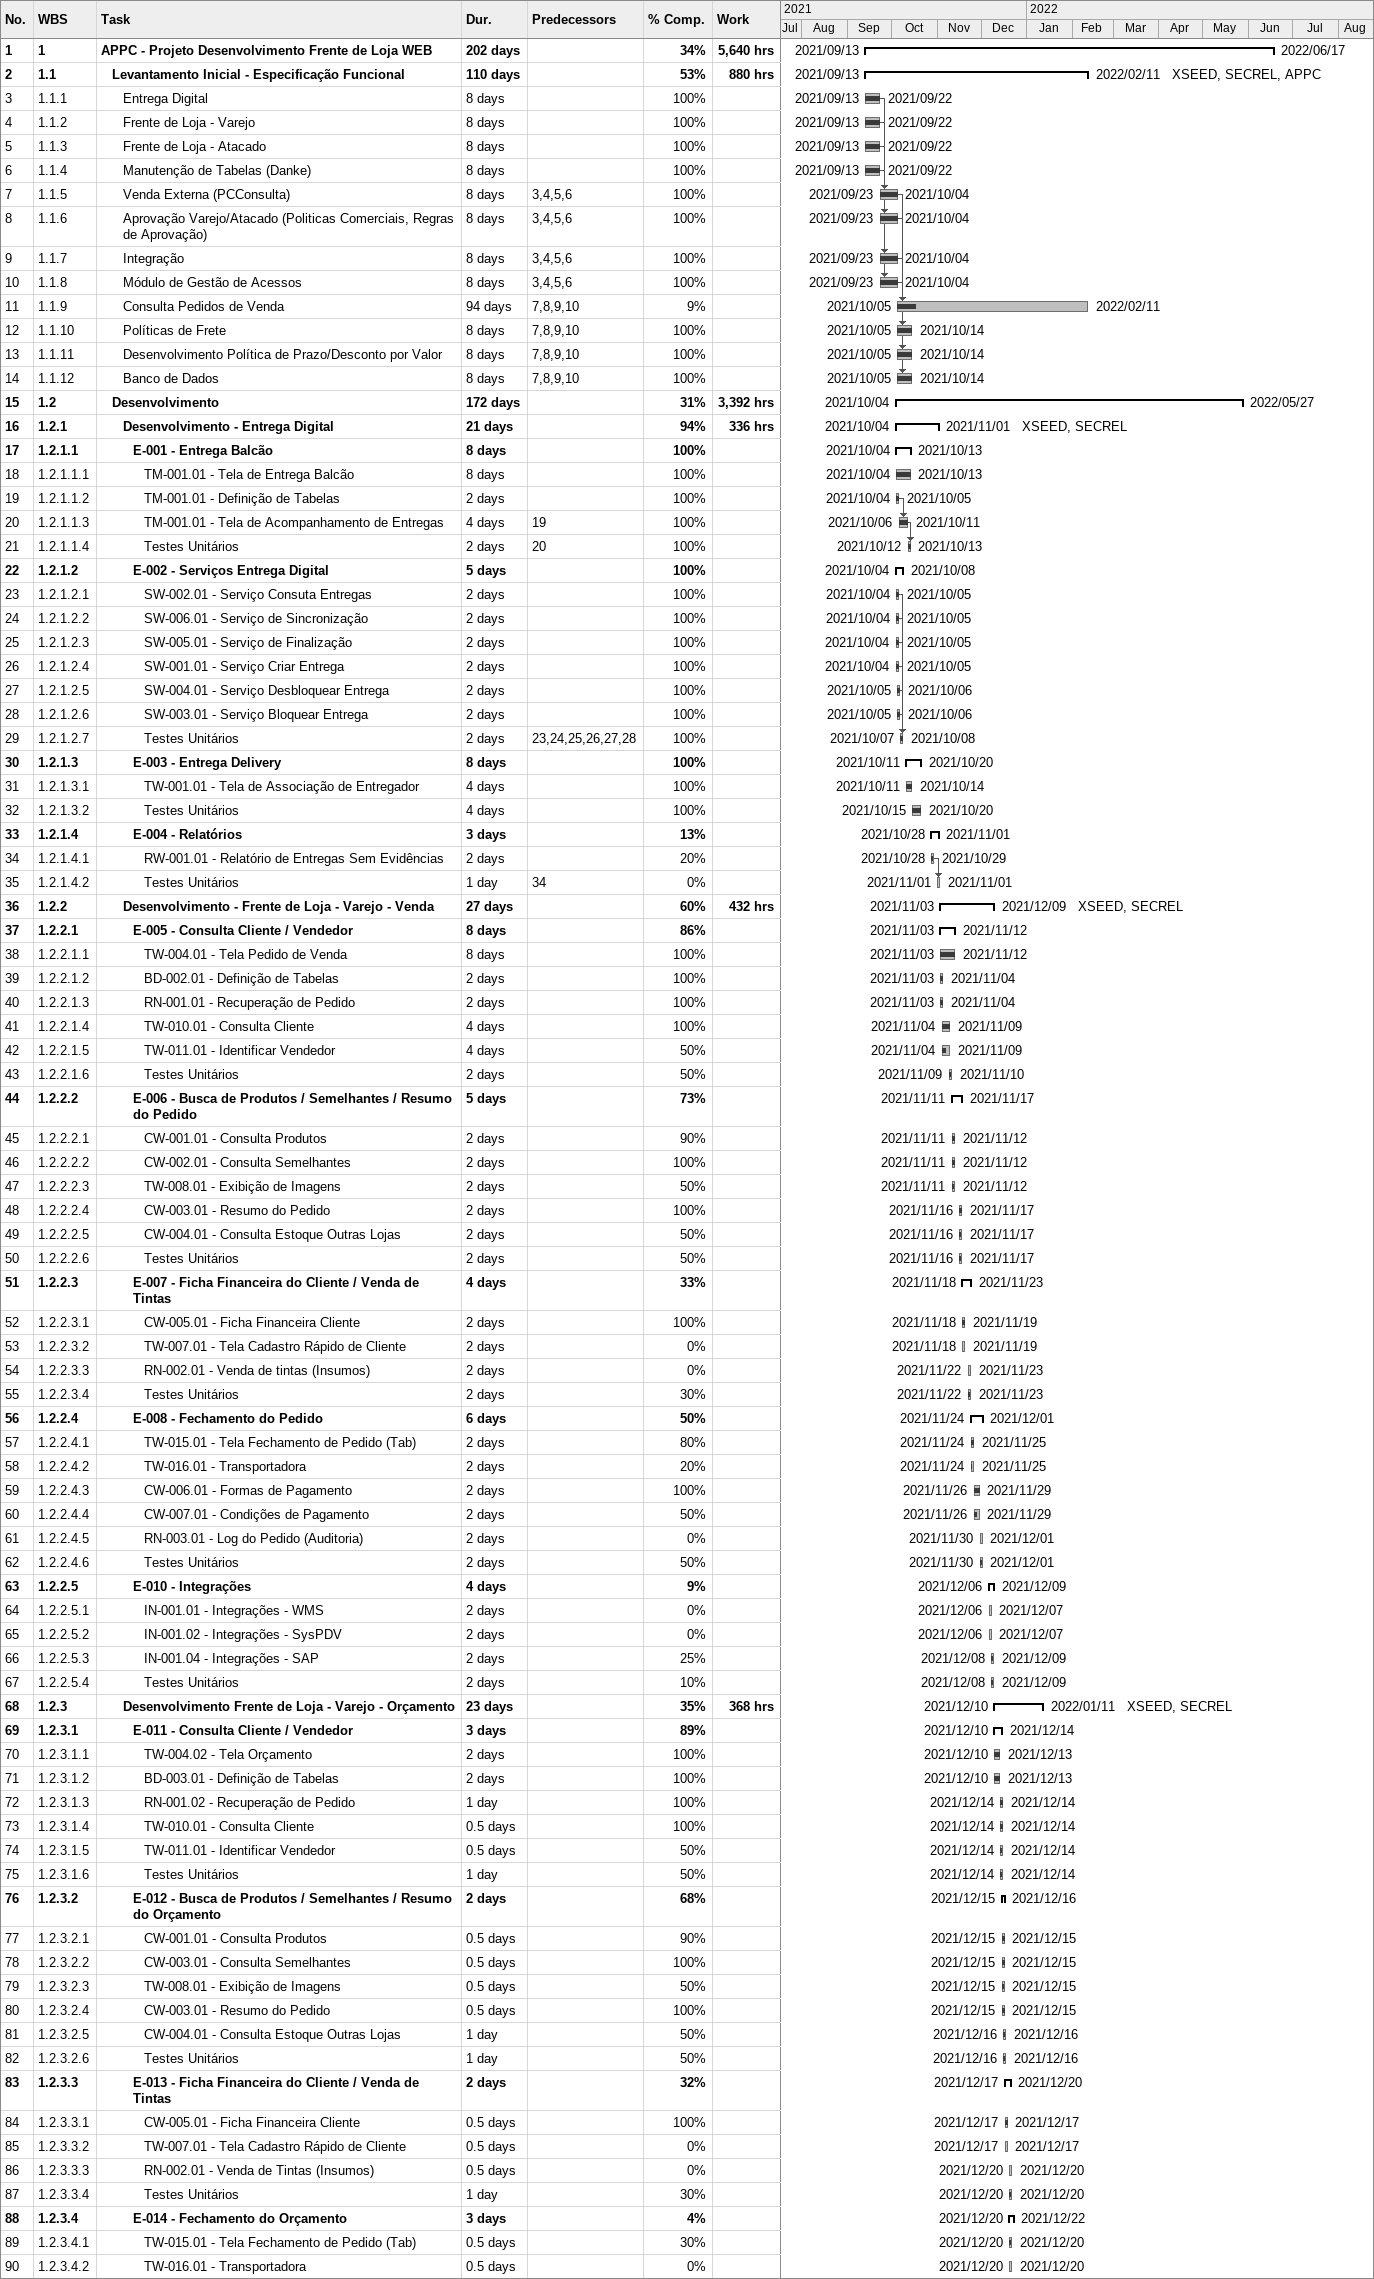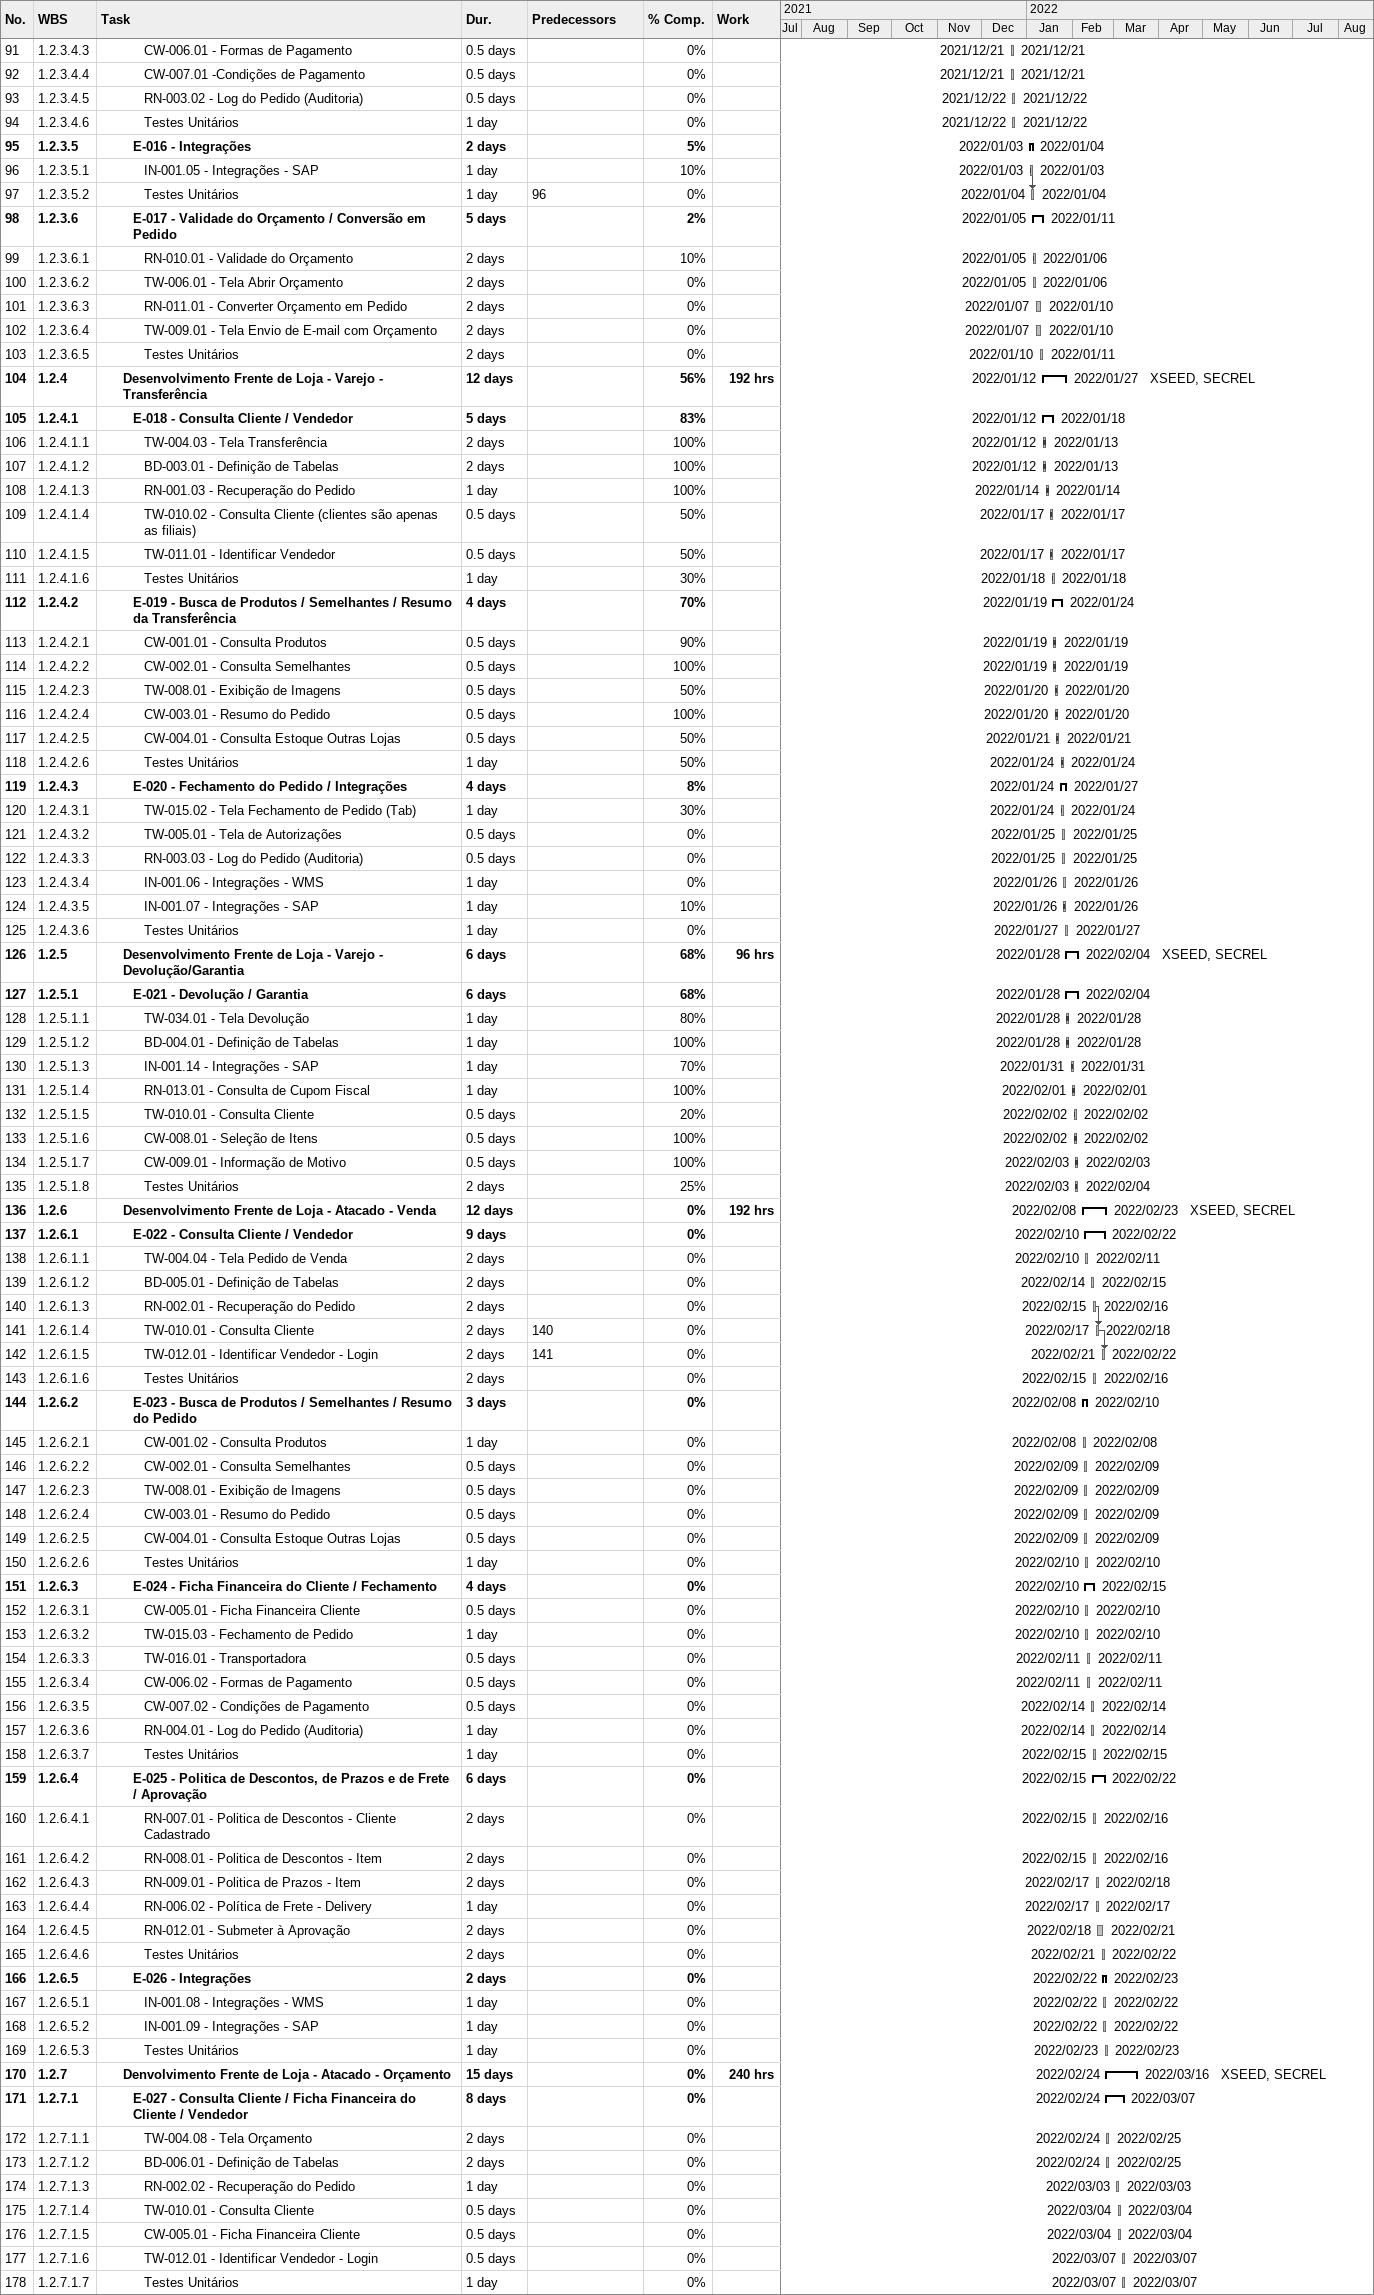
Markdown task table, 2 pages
| ID | WBS | Task | Duration | Start | Finish | Predecessors | Resources | % complete | Work (h) |
|---|---|---|---|---|---|---|---|---|---|
| 1 | 1 | **APPC - Projeto Desenvolvimento Frente de Loja WEB** | 202d | 2021-09-13 | 2022-06-17 |  |  | 34 | 5640 |
| 2 | 1.1 | **Levantamento Inicial - Especificação Funcional** | 110d | 2021-09-13 | 2022-02-11 |  | XSEED, SECREL, APPC | 53 | 880 |
| 3 | 1.1.1 | Entrega Digital | 8d | 2021-09-13 | 2021-09-22 |  |  | 100 |  |
| 4 | 1.1.2 | Frente de Loja - Varejo | 8d | 2021-09-13 | 2021-09-22 |  |  | 100 |  |
| 5 | 1.1.3 | Frente de Loja - Atacado | 8d | 2021-09-13 | 2021-09-22 |  |  | 100 |  |
| 6 | 1.1.4 | Manutenção de Tabelas (Danke) | 8d | 2021-09-13 | 2021-09-22 |  |  | 100 |  |
| 7 | 1.1.5 | Venda Externa (PCConsulta) | 8d | 2021-09-23 | 2021-10-04 | 3, 4, 5, 6 |  | 100 |  |
| 8 | 1.1.6 | Aprovação Varejo/Atacado (Politicas Comerciais, Regras de Aprovação) | 8d | 2021-09-23 | 2021-10-04 | 3, 4, 5, 6 |  | 100 |  |
| 9 | 1.1.7 | Integração | 8d | 2021-09-23 | 2021-10-04 | 3, 4, 5, 6 |  | 100 |  |
| 10 | 1.1.8 | Módulo de Gestão de Acessos | 8d | 2021-09-23 | 2021-10-04 | 3, 4, 5, 6 |  | 100 |  |
| 11 | 1.1.9 | Consulta Pedidos de Venda | 94d | 2021-10-05 | 2022-02-11 | 7, 8, 9, 10 |  | 9 |  |
| 12 | 1.1.10 | Políticas de Frete | 8d | 2021-10-05 | 2021-10-14 | 7, 8, 9, 10 |  | 100 |  |
| 13 | 1.1.11 | Desenvolvimento Política de Prazo/Desconto por Valor | 8d | 2021-10-05 | 2021-10-14 | 7, 8, 9, 10 |  | 100 |  |
| 14 | 1.1.12 | Banco de Dados | 8d | 2021-10-05 | 2021-10-14 | 7, 8, 9, 10 |  | 100 |  |
| 15 | 1.2 | **Desenvolvimento** | 172d | 2021-10-04 | 2022-05-27 |  |  | 31 | 3392 |
| 16 | 1.2.1 | **Desenvolvimento - Entrega Digital** | 21d | 2021-10-04 | 2021-11-01 |  | XSEED, SECREL | 94 | 336 |
| 17 | 1.2.1.1 | **E-001 - Entrega Balcão** | 8d | 2021-10-04 | 2021-10-13 |  |  | 100 |  |
| 18 | 1.2.1.1.1 | TM-001.01 - Tela de Entrega Balcão | 8d | 2021-10-04 | 2021-10-13 |  |  | 100 |  |
| 19 | 1.2.1.1.2 | TM-001.01 - Definição de Tabelas | 2d | 2021-10-04 | 2021-10-05 |  |  | 100 |  |
| 20 | 1.2.1.1.3 | TM-001.01 - Tela de Acompanhamento de Entregas | 4d | 2021-10-06 | 2021-10-11 | 19 |  | 100 |  |
| 21 | 1.2.1.1.4 | Testes Unitários | 2d | 2021-10-12 | 2021-10-13 | 20 |  | 100 |  |
| 22 | 1.2.1.2 | **E-002 - Serviços Entrega Digital** | 5d | 2021-10-04 | 2021-10-08 |  |  | 100 |  |
| 23 | 1.2.1.2.1 | SW-002.01 - Serviço Consuta Entregas | 2d | 2021-10-04 | 2021-10-05 |  |  | 100 |  |
| 24 | 1.2.1.2.2 | SW-006.01 - Serviço de Sincronização | 2d | 2021-10-04 | 2021-10-05 |  |  | 100 |  |
| 25 | 1.2.1.2.3 | SW-005.01 - Serviço de Finalização | 2d | 2021-10-04 | 2021-10-05 |  |  | 100 |  |
| 26 | 1.2.1.2.4 | SW-001.01 - Serviço Criar Entrega | 2d | 2021-10-04 | 2021-10-05 |  |  | 100 |  |
| 27 | 1.2.1.2.5 | SW-004.01 - Serviço Desbloquear Entrega | 2d | 2021-10-05 | 2021-10-06 |  |  | 100 |  |
| 28 | 1.2.1.2.6 | SW-003.01 - Serviço Bloquear Entrega | 2d | 2021-10-05 | 2021-10-06 |  |  | 100 |  |
| 29 | 1.2.1.2.7 | Testes Unitários | 2d | 2021-10-07 | 2021-10-08 | 23, 24, 25, 26, 27, 28 |  | 100 |  |
| 30 | 1.2.1.3 | **E-003 - Entrega Delivery** | 8d | 2021-10-11 | 2021-10-20 |  |  | 100 |  |
| 31 | 1.2.1.3.1 | TW-001.01 - Tela de Associação de Entregador | 4d | 2021-10-11 | 2021-10-14 |  |  | 100 |  |
| 32 | 1.2.1.3.2 | Testes Unitários | 4d | 2021-10-15 | 2021-10-20 |  |  | 100 |  |
| 33 | 1.2.1.4 | **E-004 - Relatórios** | 3d | 2021-10-28 | 2021-11-01 |  |  | 13 |  |
| 34 | 1.2.1.4.1 | RW-001.01 - Relatório de Entregas Sem Evidências | 2d | 2021-10-28 | 2021-10-29 |  |  | 20 |  |
| 35 | 1.2.1.4.2 | Testes Unitários | 1d | 2021-11-01 | 2021-11-01 | 34 |  | 0 |  |
| 36 | 1.2.2 | **Desenvolvimento - Frente de Loja - Varejo - Venda** | 27d | 2021-11-03 | 2021-12-09 |  | XSEED, SECREL | 60 | 432 |
| 37 | 1.2.2.1 | **E-005 - Consulta Cliente / Vendedor** | 8d | 2021-11-03 | 2021-11-12 |  |  | 86 |  |
| 38 | 1.2.2.1.1 | TW-004.01 - Tela Pedido de Venda | 8d | 2021-11-03 | 2021-11-12 |  |  | 100 |  |
| 39 | 1.2.2.1.2 | BD-002.01 - Definição de Tabelas | 2d | 2021-11-03 | 2021-11-04 |  |  | 100 |  |
| 40 | 1.2.2.1.3 | RN-001.01 - Recuperação de Pedido | 2d | 2021-11-03 | 2021-11-04 |  |  | 100 |  |
| 41 | 1.2.2.1.4 | TW-010.01 - Consulta Cliente | 4d | 2021-11-04 | 2021-11-09 |  |  | 100 |  |
| 42 | 1.2.2.1.5 | TW-011.01 - Identificar Vendedor | 4d | 2021-11-04 | 2021-11-09 |  |  | 50 |  |
| 43 | 1.2.2.1.6 | Testes Unitários | 2d | 2021-11-09 | 2021-11-10 |  |  | 50 |  |
| 44 | 1.2.2.2 | **E-006 - Busca de Produtos / Semelhantes / Resumo do Pedido** | 5d | 2021-11-11 | 2021-11-17 |  |  | 73 |  |
| 45 | 1.2.2.2.1 | CW-001.01 - Consulta Produtos | 2d | 2021-11-11 | 2021-11-12 |  |  | 90 |  |
| 46 | 1.2.2.2.2 | CW-002.01 - Consulta Semelhantes | 2d | 2021-11-11 | 2021-11-12 |  |  | 100 |  |
| 47 | 1.2.2.2.3 | TW-008.01 - Exibição de Imagens | 2d | 2021-11-11 | 2021-11-12 |  |  | 50 |  |
| 48 | 1.2.2.2.4 | CW-003.01 - Resumo do Pedido | 2d | 2021-11-16 | 2021-11-17 |  |  | 100 |  |
| 49 | 1.2.2.2.5 | CW-004.01 - Consulta Estoque Outras Lojas | 2d | 2021-11-16 | 2021-11-17 |  |  | 50 |  |
| 50 | 1.2.2.2.6 | Testes Unitários | 2d | 2021-11-16 | 2021-11-17 |  |  | 50 |  |
| 51 | 1.2.2.3 | **E-007 - Ficha Financeira do Cliente / Venda de Tintas** | 4d | 2021-11-18 | 2021-11-23 |  |  | 33 |  |
| 52 | 1.2.2.3.1 | CW-005.01 - Ficha Financeira Cliente | 2d | 2021-11-18 | 2021-11-19 |  |  | 100 |  |
| 53 | 1.2.2.3.2 | TW-007.01 - Tela Cadastro Rápido de Cliente | 2d | 2021-11-18 | 2021-11-19 |  |  | 0 |  |
| 54 | 1.2.2.3.3 | RN-002.01 - Venda de tintas (Insumos) | 2d | 2021-11-22 | 2021-11-23 |  |  | 0 |  |
| 55 | 1.2.2.3.4 | Testes Unitários | 2d | 2021-11-22 | 2021-11-23 |  |  | 30 |  |
| 56 | 1.2.2.4 | **E-008 - Fechamento do Pedido** | 6d | 2021-11-24 | 2021-12-01 |  |  | 50 |  |
| 57 | 1.2.2.4.1 | TW-015.01 - Tela Fechamento de Pedido (Tab) | 2d | 2021-11-24 | 2021-11-25 |  |  | 80 |  |
| 58 | 1.2.2.4.2 | TW-016.01 - Transportadora | 2d | 2021-11-24 | 2021-11-25 |  |  | 20 |  |
| 59 | 1.2.2.4.3 | CW-006.01 - Formas de Pagamento | 2d | 2021-11-26 | 2021-11-29 |  |  | 100 |  |
| 60 | 1.2.2.4.4 | CW-007.01 - Condições de Pagamento | 2d | 2021-11-26 | 2021-11-29 |  |  | 50 |  |
| 61 | 1.2.2.4.5 | RN-003.01 - Log do Pedido (Auditoria) | 2d | 2021-11-30 | 2021-12-01 |  |  | 0 |  |
| 62 | 1.2.2.4.6 | Testes Unitários | 2d | 2021-11-30 | 2021-12-01 |  |  | 50 |  |
| 63 | 1.2.2.5 | **E-010 - Integrações** | 4d | 2021-12-06 | 2021-12-09 |  |  | 9 |  |
| 64 | 1.2.2.5.1 | IN-001.01 - Integrações - WMS | 2d | 2021-12-06 | 2021-12-07 |  |  | 0 |  |
| 65 | 1.2.2.5.2 | IN-001.02 - Integrações - SysPDV | 2d | 2021-12-06 | 2021-12-07 |  |  | 0 |  |
| 66 | 1.2.2.5.3 | IN-001.04 - Integrações - SAP | 2d | 2021-12-08 | 2021-12-09 |  |  | 25 |  |
| 67 | 1.2.2.5.4 | Testes Unitários | 2d | 2021-12-08 | 2021-12-09 |  |  | 10 |  |
| 68 | 1.2.3 | **Desenvolvimento Frente de Loja - Varejo - Orçamento** | 23d | 2021-12-10 | 2022-01-11 |  | XSEED, SECREL | 35 | 368 |
| 69 | 1.2.3.1 | **E-011 - Consulta Cliente / Vendedor** | 3d | 2021-12-10 | 2021-12-14 |  |  | 89 |  |
| 70 | 1.2.3.1.1 | TW-004.02 - Tela Orçamento | 2d | 2021-12-10 | 2021-12-13 |  |  | 100 |  |
| 71 | 1.2.3.1.2 | BD-003.01 - Definição de Tabelas | 2d | 2021-12-10 | 2021-12-13 |  |  | 100 |  |
| 72 | 1.2.3.1.3 | RN-001.02 - Recuperação de Pedido | 1d | 2021-12-14 | 2021-12-14 |  |  | 100 |  |
| 73 | 1.2.3.1.4 | TW-010.01 - Consulta Cliente | 0.5d | 2021-12-14 | 2021-12-14 |  |  | 100 |  |
| 74 | 1.2.3.1.5 | TW-011.01 - Identificar Vendedor | 0.5d | 2021-12-14 | 2021-12-14 |  |  | 50 |  |
| 75 | 1.2.3.1.6 | Testes Unitários | 1d | 2021-12-14 | 2021-12-14 |  |  | 50 |  |
| 76 | 1.2.3.2 | **E-012 - Busca de Produtos / Semelhantes / Resumo do Orçamento** | 2d | 2021-12-15 | 2021-12-16 |  |  | 68 |  |
| 77 | 1.2.3.2.1 | CW-001.01 - Consulta Produtos | 0.5d | 2021-12-15 | 2021-12-15 |  |  | 90 |  |
| 78 | 1.2.3.2.2 | CW-003.01 - Consulta Semelhantes | 0.5d | 2021-12-15 | 2021-12-15 |  |  | 100 |  |
| 79 | 1.2.3.2.3 | TW-008.01 - Exibição de Imagens | 0.5d | 2021-12-15 | 2021-12-15 |  |  | 50 |  |
| 80 | 1.2.3.2.4 | CW-003.01 - Resumo do Pedido | 0.5d | 2021-12-15 | 2021-12-15 |  |  | 100 |  |
| 81 | 1.2.3.2.5 | CW-004.01 - Consulta Estoque Outras Lojas | 1d | 2021-12-16 | 2021-12-16 |  |  | 50 |  |
| 82 | 1.2.3.2.6 | Testes Unitários | 1d | 2021-12-16 | 2021-12-16 |  |  | 50 |  |
| 83 | 1.2.3.3 | **E-013 - Ficha Financeira do Cliente / Venda de Tintas** | 2d | 2021-12-17 | 2021-12-20 |  |  | 32 |  |
| 84 | 1.2.3.3.1 | CW-005.01 - Ficha Financeira Cliente | 0.5d | 2021-12-17 | 2021-12-17 |  |  | 100 |  |
| 85 | 1.2.3.3.2 | TW-007.01 - Tela Cadastro Rápido de Cliente | 0.5d | 2021-12-17 | 2021-12-17 |  |  | 0 |  |
| 86 | 1.2.3.3.3 | RN-002.01 - Venda de Tintas (Insumos) | 0.5d | 2021-12-20 | 2021-12-20 |  |  | 0 |  |
| 87 | 1.2.3.3.4 | Testes Unitários | 1d | 2021-12-20 | 2021-12-20 |  |  | 30 |  |
| 88 | 1.2.3.4 | **E-014 - Fechamento do Orçamento** | 3d | 2021-12-20 | 2021-12-22 |  |  | 4 |  |
| 89 | 1.2.3.4.1 | TW-015.01 - Tela Fechamento de Pedido (Tab) | 0.5d | 2021-12-20 | 2021-12-20 |  |  | 30 |  |
| 90 | 1.2.3.4.2 | TW-016.01 - Transportadora | 0.5d | 2021-12-20 | 2021-12-20 |  |  | 0 |  |
| 91 | 1.2.3.4.3 | CW-006.01 - Formas de Pagamento | 0.5d | 2021-12-21 | 2021-12-21 |  |  | 0 |  |
| 92 | 1.2.3.4.4 | CW-007.01 -Condições de Pagamento | 0.5d | 2021-12-21 | 2021-12-21 |  |  | 0 |  |
| 93 | 1.2.3.4.5 | RN-003.02 - Log do Pedido (Auditoria) | 0.5d | 2021-12-22 | 2021-12-22 |  |  | 0 |  |
| 94 | 1.2.3.4.6 | Testes Unitários | 1d | 2021-12-22 | 2021-12-22 |  |  | 0 |  |
| 95 | 1.2.3.5 | **E-016 - Integrações** | 2d | 2022-01-03 | 2022-01-04 |  |  | 5 |  |
| 96 | 1.2.3.5.1 | IN-001.05 - Integrações - SAP | 1d | 2022-01-03 | 2022-01-03 |  |  | 10 |  |
| 97 | 1.2.3.5.2 | Testes Unitários | 1d | 2022-01-04 | 2022-01-04 | 96 |  | 0 |  |
| 98 | 1.2.3.6 | **E-017 - Validade do Orçamento / Conversão em Pedido** | 5d | 2022-01-05 | 2022-01-11 |  |  | 2 |  |
| 99 | 1.2.3.6.1 | RN-010.01 - Validade do Orçamento | 2d | 2022-01-05 | 2022-01-06 |  |  | 10 |  |
| 100 | 1.2.3.6.2 | TW-006.01 - Tela Abrir Orçamento | 2d | 2022-01-05 | 2022-01-06 |  |  | 0 |  |
| 101 | 1.2.3.6.3 | RN-011.01 - Converter Orçamento em Pedido | 2d | 2022-01-07 | 2022-01-10 |  |  | 0 |  |
| 102 | 1.2.3.6.4 | TW-009.01 - Tela Envio de E-mail com Orçamento | 2d | 2022-01-07 | 2022-01-10 |  |  | 0 |  |
| 103 | 1.2.3.6.5 | Testes Unitários | 2d | 2022-01-10 | 2022-01-11 |  |  | 0 |  |
| 104 | 1.2.4 | **Desenvolvimento Frente de Loja - Varejo - Transferência** | 12d | 2022-01-12 | 2022-01-27 |  | XSEED, SECREL | 56 | 192 |
| 105 | 1.2.4.1 | **E-018 - Consulta Cliente / Vendedor** | 5d | 2022-01-12 | 2022-01-18 |  |  | 83 |  |
| 106 | 1.2.4.1.1 | TW-004.03 - Tela Transferência | 2d | 2022-01-12 | 2022-01-13 |  |  | 100 |  |
| 107 | 1.2.4.1.2 | BD-003.01 - Definição de Tabelas | 2d | 2022-01-12 | 2022-01-13 |  |  | 100 |  |
| 108 | 1.2.4.1.3 | RN-001.03 - Recuperação do Pedido | 1d | 2022-01-14 | 2022-01-14 |  |  | 100 |  |
| 109 | 1.2.4.1.4 | TW-010.02 - Consulta Cliente (clientes são apenas as filiais) | 0.5d | 2022-01-17 | 2022-01-17 |  |  | 50 |  |
| 110 | 1.2.4.1.5 | TW-011.01 - Identificar Vendedor | 0.5d | 2022-01-17 | 2022-01-17 |  |  | 50 |  |
| 111 | 1.2.4.1.6 | Testes Unitários | 1d | 2022-01-18 | 2022-01-18 |  |  | 30 |  |
| 112 | 1.2.4.2 | **E-019 - Busca de Produtos / Semelhantes / Resumo da Transferência** | 4d | 2022-01-19 | 2022-01-24 |  |  | 70 |  |
| 113 | 1.2.4.2.1 | CW-001.01 - Consulta Produtos | 0.5d | 2022-01-19 | 2022-01-19 |  |  | 90 |  |
| 114 | 1.2.4.2.2 | CW-002.01 - Consulta Semelhantes | 0.5d | 2022-01-19 | 2022-01-19 |  |  | 100 |  |
| 115 | 1.2.4.2.3 | TW-008.01 - Exibição de Imagens | 0.5d | 2022-01-20 | 2022-01-20 |  |  | 50 |  |
| 116 | 1.2.4.2.4 | CW-003.01 - Resumo do Pedido | 0.5d | 2022-01-20 | 2022-01-20 |  |  | 100 |  |
| 117 | 1.2.4.2.5 | CW-004.01 - Consulta Estoque Outras Lojas | 0.5d | 2022-01-21 | 2022-01-21 |  |  | 50 |  |
| 118 | 1.2.4.2.6 | Testes Unitários | 1d | 2022-01-24 | 2022-01-24 |  |  | 50 |  |
| 119 | 1.2.4.3 | **E-020 - Fechamento do Pedido / Integrações** | 4d | 2022-01-24 | 2022-01-27 |  |  | 8 |  |
| 120 | 1.2.4.3.1 | TW-015.02 - Tela Fechamento de Pedido (Tab) | 1d | 2022-01-24 | 2022-01-24 |  |  | 30 |  |
| 121 | 1.2.4.3.2 | TW-005.01 - Tela de Autorizações | 0.5d | 2022-01-25 | 2022-01-25 |  |  | 0 |  |
| 122 | 1.2.4.3.3 | RN-003.03 - Log do Pedido (Auditoria) | 0.5d | 2022-01-25 | 2022-01-25 |  |  | 0 |  |
| 123 | 1.2.4.3.4 | IN-001.06 - Integrações - WMS | 1d | 2022-01-26 | 2022-01-26 |  |  | 0 |  |
| 124 | 1.2.4.3.5 | IN-001.07 - Integrações - SAP | 1d | 2022-01-26 | 2022-01-26 |  |  | 10 |  |
| 125 | 1.2.4.3.6 | Testes Unitários | 1d | 2022-01-27 | 2022-01-27 |  |  | 0 |  |
| 126 | 1.2.5 | **Desenvolvimento Frente de Loja - Varejo - Devolução/Garantia** | 6d | 2022-01-28 | 2022-02-04 |  | XSEED, SECREL | 68 | 96 |
| 127 | 1.2.5.1 | **E-021 - Devolução / Garantia** | 6d | 2022-01-28 | 2022-02-04 |  |  | 68 |  |
| 128 | 1.2.5.1.1 | TW-034.01 - Tela Devolução | 1d | 2022-01-28 | 2022-01-28 |  |  | 80 |  |
| 129 | 1.2.5.1.2 | BD-004.01 - Definição de Tabelas | 1d | 2022-01-28 | 2022-01-28 |  |  | 100 |  |
| 130 | 1.2.5.1.3 | IN-001.14 - Integrações - SAP | 1d | 2022-01-31 | 2022-01-31 |  |  | 70 |  |
| 131 | 1.2.5.1.4 | RN-013.01 - Consulta de Cupom Fiscal | 1d | 2022-02-01 | 2022-02-01 |  |  | 100 |  |
| 132 | 1.2.5.1.5 | TW-010.01 - Consulta Cliente | 0.5d | 2022-02-02 | 2022-02-02 |  |  | 20 |  |
| 133 | 1.2.5.1.6 | CW-008.01 - Seleção de Itens | 0.5d | 2022-02-02 | 2022-02-02 |  |  | 100 |  |
| 134 | 1.2.5.1.7 | CW-009.01 - Informação de Motivo | 0.5d | 2022-02-03 | 2022-02-03 |  |  | 100 |  |
| 135 | 1.2.5.1.8 | Testes Unitários | 2d | 2022-02-03 | 2022-02-04 |  |  | 25 |  |
| 136 | 1.2.6 | **Desenvolvimento Frente de Loja - Atacado - Venda** | 12d | 2022-02-08 | 2022-02-23 |  | XSEED, SECREL | 0 | 192 |
| 137 | 1.2.6.1 | **E-022 - Consulta Cliente / Vendedor** | 9d | 2022-02-10 | 2022-02-22 |  |  | 0 |  |
| 138 | 1.2.6.1.1 | TW-004.04 - Tela Pedido de Venda | 2d | 2022-02-10 | 2022-02-11 |  |  | 0 |  |
| 139 | 1.2.6.1.2 | BD-005.01 - Definição de Tabelas | 2d | 2022-02-14 | 2022-02-15 |  |  | 0 |  |
| 140 | 1.2.6.1.3 | RN-002.01 - Recuperação do Pedido | 2d | 2022-02-15 | 2022-02-16 |  |  | 0 |  |
| 141 | 1.2.6.1.4 | TW-010.01 - Consulta Cliente | 2d | 2022-02-17 | 2022-02-18 | 140 |  | 0 |  |
| 142 | 1.2.6.1.5 | TW-012.01 - Identificar Vendedor - Login | 2d | 2022-02-21 | 2022-02-22 | 141 |  | 0 |  |
| 143 | 1.2.6.1.6 | Testes Unitários | 2d | 2022-02-15 | 2022-02-16 |  |  | 0 |  |
| 144 | 1.2.6.2 | **E-023 - Busca de Produtos / Semelhantes / Resumo do Pedido** | 3d | 2022-02-08 | 2022-02-10 |  |  | 0 |  |
| 145 | 1.2.6.2.1 | CW-001.02 - Consulta Produtos | 1d | 2022-02-08 | 2022-02-08 |  |  | 0 |  |
| 146 | 1.2.6.2.2 | CW-002.01 - Consulta Semelhantes | 0.5d | 2022-02-09 | 2022-02-09 |  |  | 0 |  |
| 147 | 1.2.6.2.3 | TW-008.01 - Exibição de Imagens | 0.5d | 2022-02-09 | 2022-02-09 |  |  | 0 |  |
| 148 | 1.2.6.2.4 | CW-003.01 - Resumo do Pedido | 0.5d | 2022-02-09 | 2022-02-09 |  |  | 0 |  |
| 149 | 1.2.6.2.5 | CW-004.01 - Consulta Estoque Outras Lojas | 0.5d | 2022-02-09 | 2022-02-09 |  |  | 0 |  |
| 150 | 1.2.6.2.6 | Testes Unitários | 1d | 2022-02-10 | 2022-02-10 |  |  | 0 |  |
| 151 | 1.2.6.3 | **E-024 - Ficha Financeira do Cliente / Fechamento** | 4d | 2022-02-10 | 2022-02-15 |  |  | 0 |  |
| 152 | 1.2.6.3.1 | CW-005.01 - Ficha Financeira Cliente | 0.5d | 2022-02-10 | 2022-02-10 |  |  | 0 |  |
| 153 | 1.2.6.3.2 | TW-015.03 - Fechamento de Pedido | 1d | 2022-02-10 | 2022-02-10 |  |  | 0 |  |
| 154 | 1.2.6.3.3 | TW-016.01 - Transportadora | 0.5d | 2022-02-11 | 2022-02-11 |  |  | 0 |  |
| 155 | 1.2.6.3.4 | CW-006.02 - Formas de Pagamento | 0.5d | 2022-02-11 | 2022-02-11 |  |  | 0 |  |
| 156 | 1.2.6.3.5 | CW-007.02 - Condições de Pagamento | 0.5d | 2022-02-14 | 2022-02-14 |  |  | 0 |  |
| 157 | 1.2.6.3.6 | RN-004.01 - Log do Pedido (Auditoria) | 1d | 2022-02-14 | 2022-02-14 |  |  | 0 |  |
| 158 | 1.2.6.3.7 | Testes Unitários | 1d | 2022-02-15 | 2022-02-15 |  |  | 0 |  |
| 159 | 1.2.6.4 | **E-025 - Politica de Descontos, de Prazos e de Frete / Aprovação** | 6d | 2022-02-15 | 2022-02-22 |  |  | 0 |  |
| 160 | 1.2.6.4.1 | RN-007.01 - Politica de Descontos - Cliente Cadastrado | 2d | 2022-02-15 | 2022-02-16 |  |  | 0 |  |
| 161 | 1.2.6.4.2 | RN-008.01 - Politica de Descontos - Item | 2d | 2022-02-15 | 2022-02-16 |  |  | 0 |  |
| 162 | 1.2.6.4.3 | RN-009.01 - Politica de Prazos - Item | 2d | 2022-02-17 | 2022-02-18 |  |  | 0 |  |
| 163 | 1.2.6.4.4 | RN-006.02 - Política de Frete - Delivery | 1d | 2022-02-17 | 2022-02-17 |  |  | 0 |  |
| 164 | 1.2.6.4.5 | RN-012.01 - Submeter à Aprovação | 2d | 2022-02-18 | 2022-02-21 |  |  | 0 |  |
| 165 | 1.2.6.4.6 | Testes Unitários | 2d | 2022-02-21 | 2022-02-22 |  |  | 0 |  |
| 166 | 1.2.6.5 | **E-026 - Integrações** | 2d | 2022-02-22 | 2022-02-23 |  |  | 0 |  |
| 167 | 1.2.6.5.1 | IN-001.08 - Integrações - WMS | 1d | 2022-02-22 | 2022-02-22 |  |  | 0 |  |
| 168 | 1.2.6.5.2 | IN-001.09 - Integrações - SAP | 1d | 2022-02-22 | 2022-02-22 |  |  | 0 |  |
| 169 | 1.2.6.5.3 | Testes Unitários | 1d | 2022-02-23 | 2022-02-23 |  |  | 0 |  |
| 170 | 1.2.7 | **Denvolvimento Frente de Loja - Atacado - Orçamento** | 15d | 2022-02-24 | 2022-03-16 |  | XSEED, SECREL | 0 | 240 |
| 171 | 1.2.7.1 | **E-027 - Consulta Cliente / Ficha Financeira do Cliente / Vendedor** | 8d | 2022-02-24 | 2022-03-07 |  |  | 0 |  |
| 172 | 1.2.7.1.1 | TW-004.08 - Tela Orçamento | 2d | 2022-02-24 | 2022-02-25 |  |  | 0 |  |
| 173 | 1.2.7.1.2 | BD-006.01 - Definição de Tabelas | 2d | 2022-02-24 | 2022-02-25 |  |  | 0 |  |
| 174 | 1.2.7.1.3 | RN-002.02 - Recuperação do Pedido | 1d | 2022-03-03 | 2022-03-03 |  |  | 0 |  |
| 175 | 1.2.7.1.4 | TW-010.01 - Consulta Cliente | 0.5d | 2022-03-04 | 2022-03-04 |  |  | 0 |  |
| 176 | 1.2.7.1.5 | CW-005.01 - Ficha Financeira Cliente | 0.5d | 2022-03-04 | 2022-03-04 |  |  | 0 |  |
| 177 | 1.2.7.1.6 | TW-012.01 - Identificar Vendedor - Login | 0.5d | 2022-03-07 | 2022-03-07 |  |  | 0 |  |
| 178 | 1.2.7.1.7 | Testes Unitários | 1d | 2022-03-07 | 2022-03-07 |  |  | 0 |  |
